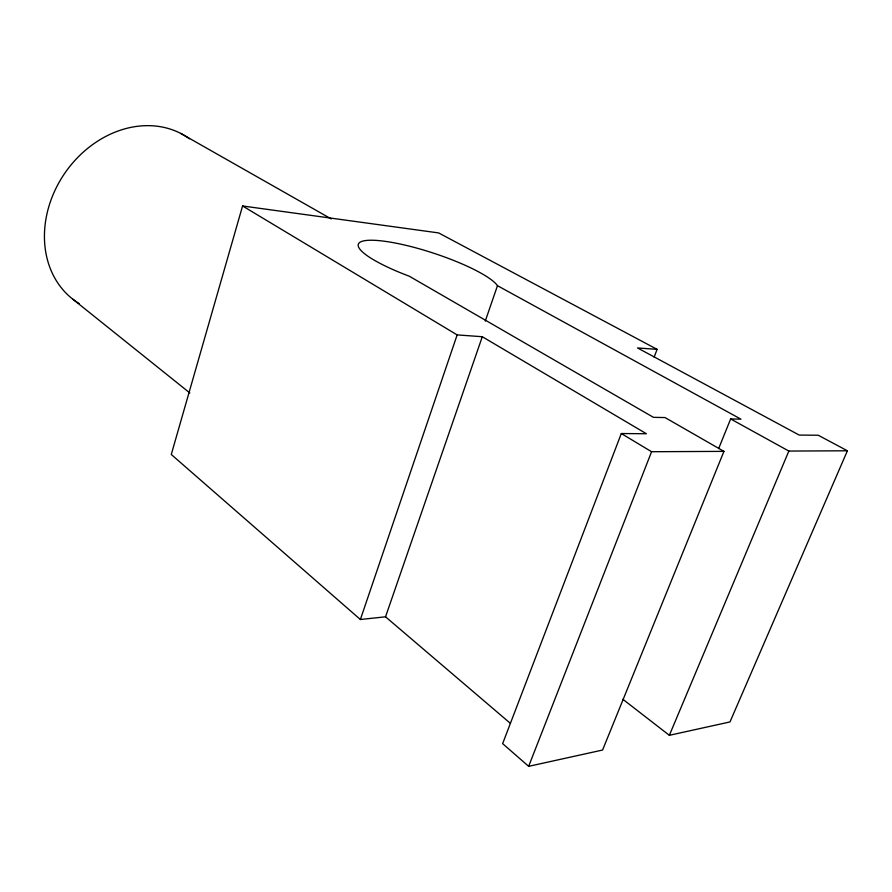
<?xml version="1.0" encoding="UTF-8"?>
<svg xmlns="http://www.w3.org/2000/svg" width="892" height="892" viewBox="0 0 892 892"><rect width="100%" height="100%" fill="white"/><g stroke="black" fill="none" stroke-linecap="round" stroke-linejoin="round"><path stroke-width="1.34" d="M654.115 357.168L657.114 349.363L438.641 232.924L242.568 205.974L171.275 454.485L360.379 619.505L385.534 616.807L510.179 723.178M360.379 619.505L457.15 334.901L482.293 336.719L646.41 433.746L621.311 433.534L502.642 743.638L528.655 766.339L602.579 750.038L723.936 451.374L665.042 417.567L653.435 417.333L409.272 276.208L405.213 274.658A73.802 14.885 18.1 0 1 382.467 240.996A73.802 14.885 18.1 0 1 497.48 285.685L740.951 419.173L730.648 418.95L718.651 448.587M485.259 321.131L497.48 285.685M385.534 616.807L482.293 336.719M528.655 766.339L651.573 451.72L723.936 451.374M669.357 735.309L788.851 451.062L847.4 450.783L729.979 721.94L669.357 735.309L622.828 699.261M657.114 349.363L637.524 347.947L799.21 435.073L818.243 435.24L847.4 450.783M730.648 418.95L788.851 451.062M180.675 133.387L331.3 218.953M242.568 205.974L457.15 334.901M621.311 433.534L651.573 451.72M72.966 299.299L189.818 392.937M79.332 303.67A99.202 81.819 -55.8 0 1 63.923 174.498A99.202 81.819 -55.8 0 1 189.472 138.773"/></g></svg>
